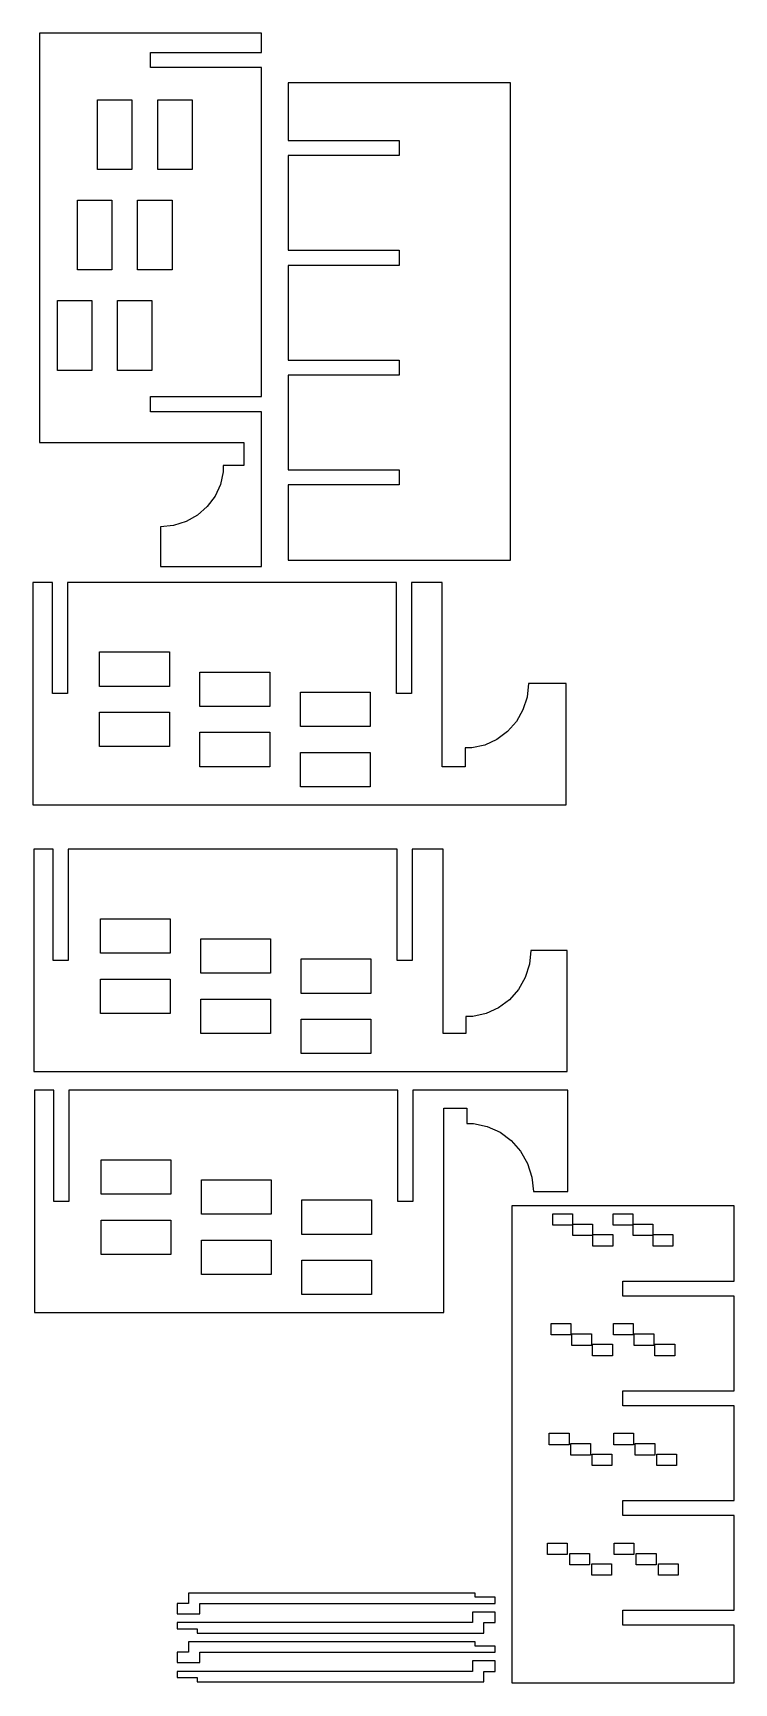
# Model space of a CAD drawing. Header units: metres. Extents: x 5 to 249, y 4 to 579.
import ezdxf

# ---------------------------------------------------------------- set-up
doc = ezdxf.new("R2010")
doc.units = ezdxf.units.M

msp = doc.modelspace()

# ---------------------------------------------------------------- linework, layer by layer
for p, q in [((84.5, 578.75), (7, 578.75)), ((7, 578.75), (7, 435.99)), ((84.5, 572), (84.5, 578.75)), ((45.75, 566.75), (45.75, 572)), ((45.75, 572), (84.5, 572)), ((84.5, 566.75), (45.75, 566.75)), ((84.5, 452), (84.5, 566.75)), ((171.25, 561.365), (93.75, 561.365)), ((93.75, 561.365), (93.75, 541.25)), ((171.25, 394.99), (171.25, 561.365)), ((27.25, 531.167), (27.25, 555.5)), ((27.25, 555.5), (39.25, 555.5)), ((39.25, 555.5), (39.25, 531.167)), ((48.25, 531.167), (48.25, 555.5)), ((48.25, 555.5), (60.25, 555.5)), ((60.25, 555.5), (60.25, 531.167)), ((93.75, 541.25), (132.5, 541.25)), ((132.5, 541.25), (132.5, 536)), ((132.5, 536), (93.75, 536)), ((93.75, 536), (93.75, 503)), ((39.25, 531.167), (27.25, 531.167)), ((60.25, 531.167), (48.25, 531.167)), ((20.25, 496.167), (20.25, 520.5)), ((20.25, 520.5), (32.25, 520.5)), ((32.25, 520.5), (32.25, 496.167)), ((41.25, 496.167), (41.25, 520.5)), ((41.25, 520.5), (53.25, 520.5)), ((53.25, 520.5), (53.25, 496.167)), ((93.75, 503), (132.5, 503)), ((132.5, 503), (132.5, 497.75)), ((32.25, 496.167), (20.25, 496.167)), ((53.25, 496.167), (41.25, 496.167)), ((132.5, 497.75), (93.75, 497.75)), ((93.75, 497.75), (93.75, 464.75)), ((13.25, 461.167), (13.25, 485.5)), ((13.25, 485.5), (25.25, 485.5)), ((25.25, 485.5), (25.25, 461.167)), ((34.25, 461.167), (34.25, 485.5)), ((34.25, 485.5), (46.25, 485.5)), ((46.25, 485.5), (46.25, 461.167)), ((25.25, 461.167), (13.25, 461.167)), ((46.25, 461.167), (34.25, 461.167)), ((93.75, 464.75), (132.5, 464.75)), ((132.5, 464.75), (132.5, 459.5)), ((132.5, 459.5), (93.75, 459.5)), ((93.75, 459.5), (93.75, 426.5)), ((45.75, 446.75), (45.75, 452)), ((45.75, 452), (84.5, 452)), ((84.5, 446.75), (45.75, 446.75)), ((84.5, 392.75), (84.5, 446.75)), ((7, 435.99), (78.25, 435.99)), ((78.25, 435.99), (78.25, 427.99)), ((71.0616, 425.761), (70.1083, 421.38)), ((78.25, 427.99), (71.0616, 427.99)), ((71.0616, 427.99), (71.0616, 425.761)), ((93.75, 426.5), (132.5, 426.5)), ((132.5, 426.5), (132.5, 421.25)), ((70.1083, 421.38), (68.2434, 417.289)), ((132.5, 421.25), (93.75, 421.25)), ((93.75, 421.25), (93.75, 394.99)), ((68.2434, 417.289), (65.5485, 413.666)), ((58.1704, 408.43), (53.8099, 407.046)), ((62.1411, 410.669), (58.1704, 408.43)), ((65.5485, 413.666), (62.1411, 410.669)), ((53.8099, 407.046), (49.25, 406.578)), ((49.25, 406.578), (49.25, 392.75)), ((49.25, 392.75), (84.5, 392.75)), ((93.75, 394.99), (171.25, 394.99)), ((11.5, 387.25), (4.75, 387.25)), ((4.75, 387.25), (4.75, 309.75)), ((11.5, 348.5), (11.5, 387.25)), ((131.5, 387.25), (16.75, 387.25)), ((16.75, 387.25), (16.75, 348.5)), ((131.5, 348.5), (131.5, 387.25)), ((147.51, 387.25), (136.75, 387.25)), ((136.75, 387.25), (136.75, 348.5)), ((147.51, 323), (147.51, 387.25)), ((28, 351), (28, 363)), ((28, 363), (52.3333, 363)), ((52.3333, 363), (52.3333, 351)), ((52.3333, 351), (28, 351)), ((63, 344), (63, 356)), ((63, 356), (87.3333, 356)), ((87.3333, 356), (87.3333, 344)), ((177.536, 352), (177.055, 347.309)), ((190.75, 352), (177.536, 352)), ((190.75, 309.75), (190.75, 352)), ((16.75, 348.5), (11.5, 348.5)), ((98, 337), (98, 349)), ((98, 349), (122.333, 349)), ((122.333, 349), (122.333, 337)), ((136.75, 348.5), (131.5, 348.5)), ((177.055, 347.309), (175.631, 342.824)), ((28, 330), (28, 342)), ((28, 342), (52.3333, 342)), ((52.3333, 342), (52.3333, 330)), ((87.3333, 344), (63, 344)), ((175.631, 342.824), (173.328, 338.739)), ((63, 323), (63, 335)), ((63, 335), (87.3333, 335)), ((87.3333, 335), (87.3333, 323)), ((122.333, 337), (98, 337)), ((170.245, 335.234), (166.518, 332.462)), ((173.328, 338.739), (170.245, 335.234)), ((52.3333, 330), (28, 330)), ((98, 316), (98, 328)), ((98, 328), (122.333, 328)), ((122.333, 328), (122.333, 316)), ((157.803, 329.563), (155.51, 329.563)), ((155.51, 329.563), (155.51, 323)), ((162.31, 330.543), (157.803, 329.563)), ((166.518, 332.462), (162.31, 330.543)), ((87.3333, 323), (63, 323)), ((155.51, 323), (147.51, 323)), ((122.333, 316), (98, 316)), ((4.75, 309.75), (190.75, 309.75)), ((11.75, 294.25), (5, 294.25)), ((5, 294.25), (5, 216.75)), ((11.75, 255.5), (11.75, 294.25)), ((131.75, 294.25), (17, 294.25)), ((17, 294.25), (17, 255.5)), ((131.75, 255.5), (131.75, 294.25)), ((147.76, 294.25), (137, 294.25)), ((137, 294.25), (137, 255.5)), ((147.76, 230), (147.76, 294.25)), ((28.25, 258), (28.25, 270)), ((28.25, 270), (52.5833, 270)), ((52.5833, 270), (52.5833, 258)), ((63.25, 251), (63.25, 263)), ((63.25, 263), (87.5833, 263)), ((87.5833, 263), (87.5833, 251)), ((178.401, 259), (177.906, 254.179)), ((191, 259), (178.401, 259)), ((191, 216.75), (191, 259)), ((17, 255.5), (11.75, 255.5)), ((52.5833, 258), (28.25, 258)), ((98.25, 244), (98.25, 256)), ((98.25, 256), (122.583, 256)), ((122.583, 256), (122.583, 244)), ((137, 255.5), (131.75, 255.5)), ((177.906, 254.179), (176.442, 249.568)), ((28.25, 237), (28.25, 249)), ((28.25, 249), (52.5833, 249)), ((52.5833, 249), (52.5833, 237)), ((87.5833, 251), (63.25, 251)), ((176.442, 249.568), (174.075, 245.369)), ((63.25, 230), (63.25, 242)), ((63.25, 242), (87.5833, 242)), ((87.5833, 242), (87.5833, 230)), ((122.583, 244), (98.25, 244)), ((170.906, 241.766), (167.075, 238.917)), ((174.075, 245.369), (170.906, 241.766)), ((52.5833, 237), (28.25, 237)), ((158.118, 235.937), (155.76, 235.937)), ((155.76, 235.937), (155.76, 230)), ((162.749, 236.945), (158.118, 235.937)), ((167.075, 238.917), (162.749, 236.945)), ((98.25, 223), (98.25, 235)), ((98.25, 235), (122.583, 235)), ((122.583, 235), (122.583, 223)), ((87.5833, 230), (63.25, 230)), ((155.76, 230), (147.76, 230)), ((122.583, 223), (98.25, 223)), ((5, 216.75), (191, 216.75)), ((12, 210.25), (5.25, 210.25)), ((5.25, 210.25), (5.25, 132.75)), ((12, 171.5), (12, 210.25)), ((132, 210.25), (17.25, 210.25)), ((17.25, 210.25), (17.25, 171.5)), ((132, 171.5), (132, 210.25)), ((191.25, 210.25), (137.25, 210.25)), ((137.25, 210.25), (137.25, 171.5)), ((191.25, 175), (191.25, 210.25)), ((148.01, 204), (156.01, 204)), ((148.01, 132.75), (148.01, 204)), ((156.01, 204), (156.01, 198.689)), ((156.01, 198.689), (158.432, 198.689)), ((158.432, 198.689), (163.189, 197.653)), ((163.189, 197.653), (167.633, 195.628)), ((167.633, 195.628), (171.567, 192.701)), ((171.567, 192.701), (174.822, 189.001)), ((28.5, 174), (28.5, 186)), ((28.5, 186), (52.8333, 186)), ((52.8333, 186), (52.8333, 174)), ((174.822, 189.001), (177.254, 184.688)), ((177.254, 184.688), (178.757, 179.952)), ((63.5, 167), (63.5, 179)), ((63.5, 179), (87.8333, 179)), ((87.8333, 179), (87.8333, 167)), ((178.757, 179.952), (179.265, 175)), ((52.8333, 174), (28.5, 174)), ((179.265, 175), (191.25, 175)), ((17.25, 171.5), (12, 171.5)), ((87.8333, 167), (63.5, 167)), ((98.5, 160), (98.5, 172)), ((98.5, 172), (122.833, 172)), ((122.833, 172), (122.833, 160)), ((137.25, 171.5), (132, 171.5)), ((249.25, 170.01), (171.75, 170.01)), ((171.75, 170.01), (171.75, 3.635)), ((186.062, 163.194), (186.062, 167.181)), ((186.062, 167.181), (192.937, 167.181)), ((192.937, 167.181), (192.937, 163.194)), ((207.062, 163.194), (207.062, 167.181)), ((207.062, 167.181), (213.937, 167.181)), ((213.937, 167.181), (213.937, 163.194)), ((249.25, 143.75), (249.25, 170.01)), ((28.5, 153), (28.5, 165)), ((28.5, 165), (52.8333, 165)), ((52.8333, 165), (52.8333, 153)), ((192.937, 163.194), (186.062, 163.194)), ((193.062, 159.569), (193.062, 163.556)), ((193.062, 163.556), (199.937, 163.556)), ((199.937, 163.556), (199.937, 159.569)), ((213.937, 163.194), (207.062, 163.194)), ((214.062, 159.569), (214.062, 163.556)), ((214.062, 163.556), (220.937, 163.556)), ((220.937, 163.556), (220.937, 159.569)), ((63.5, 146), (63.5, 158)), ((63.5, 158), (87.8333, 158)), ((87.8333, 158), (87.8333, 146)), ((122.833, 160), (98.5, 160)), ((199.937, 159.569), (193.062, 159.569)), ((200.062, 155.944), (200.062, 159.931)), ((200.062, 159.931), (206.937, 159.931)), ((206.937, 155.944), (200.062, 155.944)), ((206.937, 159.931), (206.937, 155.944)), ((220.937, 159.569), (214.062, 159.569)), ((221.062, 155.944), (221.062, 159.931)), ((221.062, 159.931), (227.937, 159.931)), ((227.937, 155.944), (221.062, 155.944)), ((227.937, 159.931), (227.937, 155.944)), ((52.8333, 153), (28.5, 153)), ((98.5, 139), (98.5, 151)), ((98.5, 151), (122.833, 151)), ((122.833, 151), (122.833, 139)), ((87.8333, 146), (63.5, 146)), ((122.833, 139), (98.5, 139)), ((210.5, 138.5), (210.5, 143.75)), ((210.5, 143.75), (249.25, 143.75)), ((249.25, 138.5), (210.5, 138.5)), ((249.25, 105.5), (249.25, 138.5)), ((5.25, 132.75), (148.01, 132.75)), ((185.45, 124.944), (185.45, 128.931)), ((185.45, 128.931), (192.325, 128.931)), ((192.325, 128.931), (192.325, 124.944)), ((207.185, 124.944), (207.185, 128.931)), ((207.185, 128.931), (214.06, 128.931)), ((214.06, 128.931), (214.06, 124.944)), ((192.325, 124.944), (185.45, 124.944)), ((192.695, 121.319), (192.695, 125.306)), ((192.695, 125.306), (199.57, 125.306)), ((199.57, 121.319), (192.695, 121.319)), ((199.57, 125.306), (199.57, 121.319)), ((199.94, 117.694), (199.94, 121.681)), ((199.94, 121.681), (206.815, 121.681)), ((206.815, 121.681), (206.815, 117.694)), ((214.06, 124.944), (207.185, 124.944)), ((214.43, 121.319), (214.43, 125.306)), ((214.43, 125.306), (221.305, 125.306)), ((221.305, 121.319), (214.43, 121.319)), ((221.305, 125.306), (221.305, 121.319)), ((221.675, 117.694), (221.675, 121.681)), ((221.675, 121.681), (228.55, 121.681)), ((228.55, 121.681), (228.55, 117.694)), ((206.815, 117.694), (199.94, 117.694)), ((228.55, 117.694), (221.675, 117.694)), ((210.5, 100.25), (210.5, 105.5)), ((210.5, 105.5), (249.25, 105.5)), ((249.25, 100.25), (210.5, 100.25)), ((249.25, 67.25), (249.25, 100.25)), ((184.837, 86.6937), (184.837, 90.6812)), ((184.837, 90.6812), (191.712, 90.6812)), ((191.712, 86.6937), (184.837, 86.6937)), ((191.712, 90.6812), (191.712, 86.6937)), ((192.327, 83.0687), (192.327, 87.0562)), ((192.327, 87.0562), (199.202, 87.0562)), ((199.202, 87.0562), (199.202, 83.0687)), ((207.307, 86.6937), (207.307, 90.6812)), ((207.307, 90.6812), (214.182, 90.6812)), ((214.182, 86.6937), (207.307, 86.6937)), ((214.182, 90.6812), (214.182, 86.6937)), ((214.797, 83.0687), (214.797, 87.0562)), ((214.797, 87.0562), (221.672, 87.0562)), ((221.672, 87.0562), (221.672, 83.0687)), ((199.202, 83.0687), (192.327, 83.0687)), ((199.817, 79.4437), (199.817, 83.4312)), ((199.817, 83.4312), (206.692, 83.4312)), ((206.692, 83.4312), (206.692, 79.4437)), ((221.672, 83.0687), (214.797, 83.0687)), ((222.287, 79.4437), (222.287, 83.4312)), ((222.287, 83.4312), (229.162, 83.4312)), ((229.162, 83.4312), (229.162, 79.4437)), ((206.692, 79.4437), (199.817, 79.4437)), ((229.162, 79.4437), (222.287, 79.4437)), ((210.5, 62), (210.5, 67.25)), ((210.5, 67.25), (249.25, 67.25)), ((249.25, 62), (210.5, 62)), ((249.25, 29), (249.25, 62)), ((184.225, 48.4437), (184.225, 52.4312)), ((184.225, 52.4312), (191.1, 52.4312)), ((191.1, 52.4312), (191.1, 48.4437)), ((207.43, 48.4437), (207.43, 52.4312)), ((207.43, 52.4312), (214.305, 52.4312)), ((214.305, 52.4312), (214.305, 48.4437)), ((191.1, 48.4437), (184.225, 48.4437)), ((191.96, 44.8187), (191.96, 48.8062)), ((191.96, 48.8062), (198.835, 48.8062)), ((198.835, 48.8062), (198.835, 44.8187)), ((214.305, 48.4437), (207.43, 48.4437)), ((215.165, 44.8187), (215.165, 48.8062)), ((215.165, 48.8062), (222.04, 48.8062)), ((222.04, 48.8062), (222.04, 44.8187)), ((198.835, 44.8187), (191.96, 44.8187)), ((199.695, 41.1937), (199.695, 45.1812)), ((199.695, 45.1812), (206.57, 45.1812)), ((206.57, 41.1937), (199.695, 41.1937)), ((206.57, 45.1812), (206.57, 41.1937)), ((222.04, 44.8187), (215.165, 44.8187)), ((222.9, 41.1937), (222.9, 45.1812)), ((222.9, 45.1812), (229.775, 45.1812)), ((229.775, 41.1937), (222.9, 41.1937)), ((229.775, 45.1812), (229.775, 41.1937)), ((159, 35), (59, 35)), ((59, 35), (59, 31.375)), ((159, 33.5), (159, 35)), ((59, 31.375), (55, 31.375)), ((55, 31.375), (55, 27.75)), ((63, 31.375), (166, 31.375)), ((63, 27.75), (63, 31.375)), ((166, 33.5), (159, 33.5)), ((166, 31.375), (166, 33.5)), ((210.5, 23.75), (210.5, 29)), ((210.5, 29), (249.25, 29)), ((55, 27.75), (63, 27.75)), ((158, 24.6875), (55, 24.6875)), ((55, 24.6875), (55, 22.5625)), ((166, 28.3125), (158, 28.3125)), ((158, 28.3125), (158, 24.6875)), ((162, 24.6875), (166, 24.6875)), ((162, 21.0625), (162, 24.6875)), ((166, 24.6875), (166, 28.3125)), ((249.25, 23.75), (210.5, 23.75)), ((249.25, 3.635), (249.25, 23.75)), ((55, 22.5625), (62, 22.5625)), ((159, 18), (59, 18)), ((59, 18), (59, 14.375)), ((62, 22.5625), (62, 21.0625)), ((62, 21.0625), (162, 21.0625)), ((159, 16.5), (159, 18)), ((59, 14.375), (55, 14.375)), ((55, 14.375), (55, 10.75)), ((63, 14.375), (166, 14.375)), ((63, 10.75), (63, 14.375)), ((166, 16.5), (159, 16.5)), ((166, 14.375), (166, 16.5)), ((55, 10.75), (63, 10.75)), ((158, 7.6875), (55, 7.6875)), ((55, 7.6875), (55, 5.5625)), ((166, 11.3125), (158, 11.3125)), ((158, 11.3125), (158, 7.6875)), ((162, 7.6875), (166, 7.6875)), ((162, 4.0625), (162, 7.6875)), ((166, 7.6875), (166, 11.3125)), ((55, 5.5625), (62, 5.5625)), ((62, 5.5625), (62, 4.0625)), ((62, 4.0625), (162, 4.0625)), ((171.75, 3.635), (249.25, 3.635))]:
    msp.add_line(p, q)

doc.saveas('drawing.dxf')
